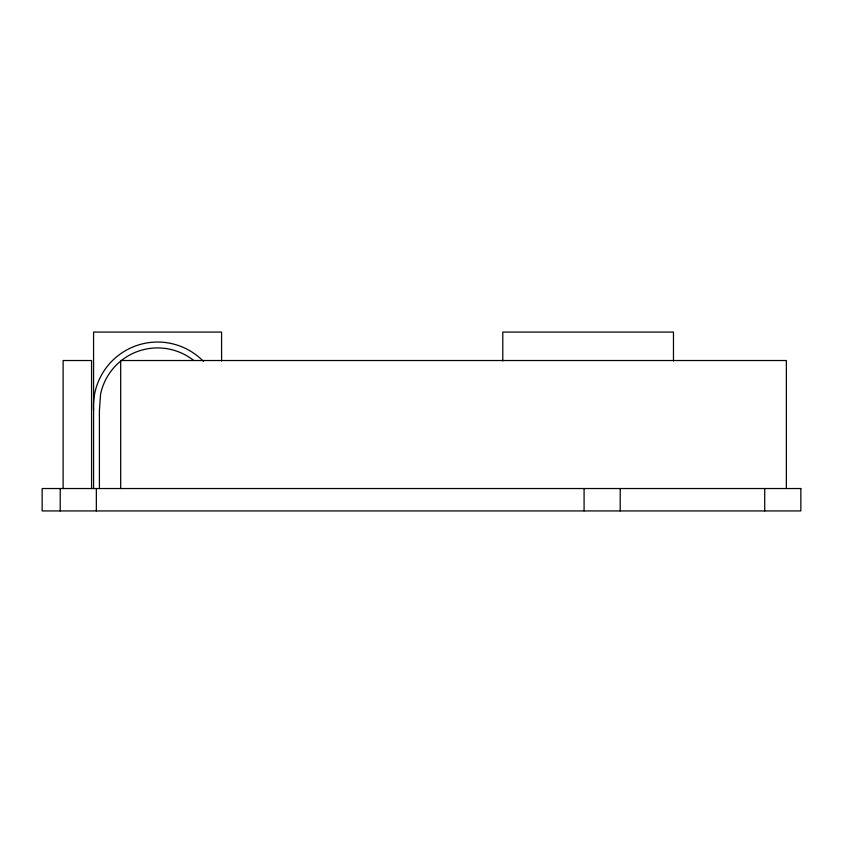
<?xml version="1.0" encoding="UTF-8"?>
<svg xmlns="http://www.w3.org/2000/svg" width="843" height="843" viewBox="0 0 843 843"><rect width="100%" height="100%" fill="white"/><g stroke="black" fill="none" stroke-linecap="round" stroke-linejoin="round"><path stroke-width="1.26" d="M786.361 488.529L786.361 360.519L120.686 360.519L120.686 488.529M764.717 488.529L764.717 510.932M673.473 360.994L673.473 332.068L502.786 332.068L502.786 360.994M620.206 488.529L620.206 510.932M584.083 488.529L584.083 510.932M221.583 360.994L221.583 332.068L93.573 332.068L93.573 488.529M99.411 488.529L99.411 410.509L100.58 394.134A58.251 58.251 0 0 1 193.785 360.541M96.344 488.529L96.344 510.932M91.571 488.529L91.571 360.519L63.12 360.519L63.12 488.529M60.211 488.529L60.211 510.932M93.573 410.299A64.142 64.142 0 0 1 203.511 361.405M800.85 488.529L42.15 488.529L42.15 510.932L800.85 510.932L800.85 488.529"/></g></svg>
